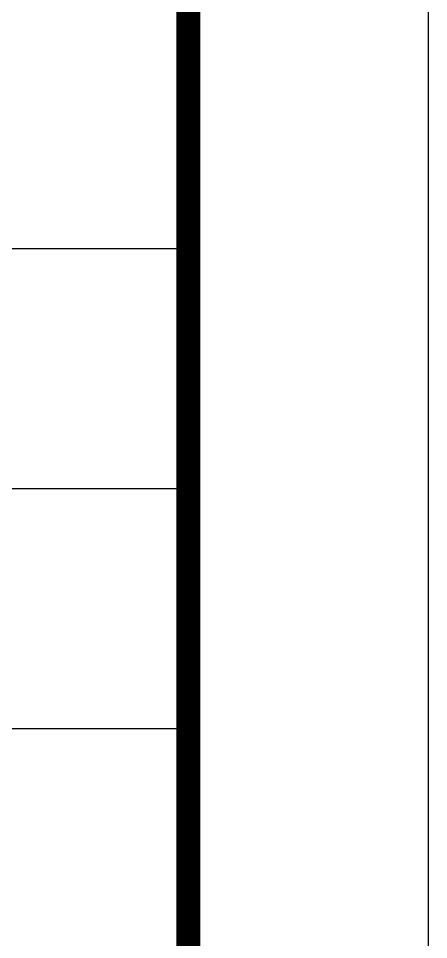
# Model space of a CAD drawing. Extents: x -1041549 to 749950, y -354245 to 17554.
# Drawn here: x -223932 to -222224, y -135900 to -132061 of the extents above; entities that cross this region are included whole.
import ezdxf

# ---------------------------------------------------------------- set-up
doc = ezdxf.new("R2010")
doc.units = 0
doc.header["$LTSCALE"] = 1000
doc.header["$MEASUREMENT"] = 0
doc.layers.add('14', color=1, linetype='Continuous')
doc.layers.add('PUB_TITLE', color=4, linetype='Continuous')

# ---------------------------------------------------------------- blocks, each defined once
blk = doc.blocks.new('A$Cd685cae3')
at = {"layer": '14'}
for p, q in [((14749.7, 8939), (24049.7, 8939)), ((14749.7, 7939), (24049.7, 7939)), ((14749.7, 6939), (24049.7, 6939))]:
    blk.add_line(p, q, dxfattribs=at)

msp = doc.modelspace()

# ---------------------------------------------------------------- linework, layer by layer
at = {"layer": 'PUB_TITLE'}
msp.add_lwpolyline([(-281624.3, -142340.5), (-222224.3, -142340.5), (-222224.3, -100340.5), (-281624.3, -100340.5)], close=True, dxfattribs=at)
at = {"layer": 'PUB_TITLE', "const_width": 100}
msp.add_lwpolyline([(-279124.3, -141340.5), (-223224.3, -141340.5), (-223224.3, -101340.5), (-279124.3, -101340.5)], close=True, dxfattribs=at)

# ---------------------------------------------------------------- block references
at = {"color": 2}
msp.add_blockref('A$Cd685cae3', (-247273.9, -141959.4), dxfattribs=at)

doc.saveas('drawing.dxf')
